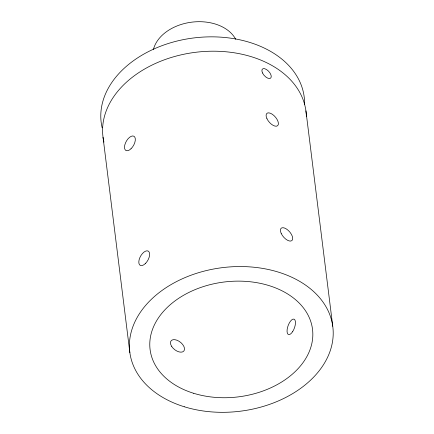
<?xml version="1.0" encoding="UTF-8"?>
<svg xmlns="http://www.w3.org/2000/svg" width="434" height="434" viewBox="0 0 434 434"><rect width="100%" height="100%" fill="white"/><g stroke="black" fill="none" stroke-linecap="round" stroke-linejoin="round"><path stroke-width="0.65" d="M305.927 110.898L332.753 326.243M103.037 137.274L129.858 352.62M153.441 49.411A42.966 30.38 -7.1 0 1 191.855 22.145A42.966 30.38 -7.1 0 1 235.695 39.261M103.948 142.184A102.299 72.337 -7.1 0 1 195.197 52.346A102.299 72.337 -7.1 0 1 306.377 116.48M102.158 127.824A102.299 72.337 -7.1 0 1 195.154 37.78A102.299 72.337 -7.1 0 1 304.592 104.616M184.26 406.756A102.299 72.337 -7.1 0 0 333.117 329.965A102.299 72.337 -7.1 0 0 176.54 281.579A102.299 72.337 -7.1 0 0 184.26 406.756M193.667 393.291A81.842 57.868 -7.1 0 0 312.757 331.858A81.842 57.868 -7.1 0 0 187.493 293.151A81.842 57.868 -7.1 0 0 193.667 393.291M131.014 148.754A8.175 4.183 -60.6 0 0 133.965 136.265A8.175 4.183 -60.6 0 0 124.77 145.086A8.175 4.183 -60.6 0 0 131.014 148.754M266.943 118.694A8.175 3.993 48.9 0 0 277.614 125.708A8.175 3.993 48.9 0 0 272.199 114.202A8.175 3.993 48.9 0 0 266.943 118.694M145.319 263.606A8.175 4.183 -60.6 0 0 148.271 251.118A8.175 4.183 -60.6 0 0 139.075 259.939A8.175 4.183 -60.6 0 0 145.319 263.606M281.248 233.546A8.175 3.993 48.9 0 0 291.919 240.561A8.175 3.993 48.9 0 0 286.505 229.054A8.175 3.993 48.9 0 0 281.248 233.546M292.603 331.706A8.175 3.374 -70.2 0 0 294.04 319.164A8.175 3.374 -70.2 0 0 287.124 329.677A8.175 3.374 -70.2 0 0 292.603 331.706M171.663 346.392A8.175 4.693 38.4 0 0 183.826 351.063A8.175 4.693 38.4 0 0 176.991 340.24A8.175 4.693 38.4 0 0 171.663 346.392M262.505 72.972A6.136 3.06 47.8 0 0 270.653 78.131A6.136 3.06 47.8 0 0 266.557 69.554A6.136 3.06 47.8 0 0 262.505 72.972"/></g></svg>
